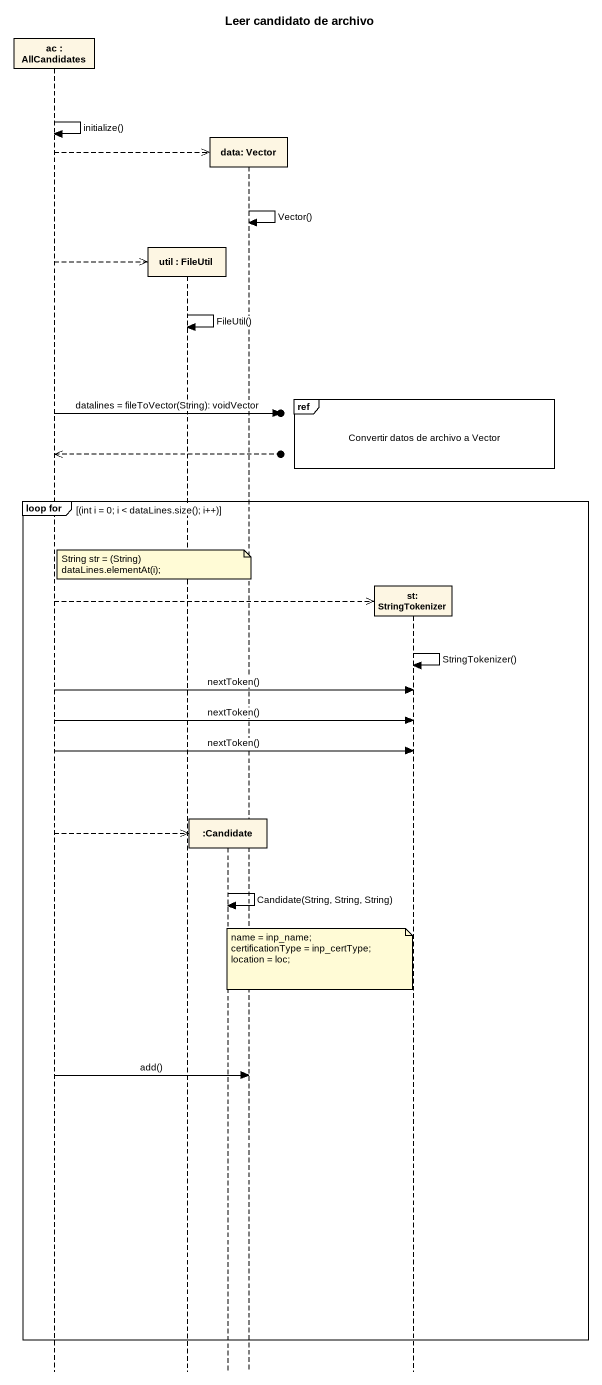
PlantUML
@startuml
title Leer candidato de archivo
hide footbox
participant "ac : AllCandidates" as ac
participant "util : FileUtil" as util
participant ":Candidate" as Candidate
participant "data: Vector" as data_Vector
participant "st: StringTokenizer" as st_StringTokenizer

ac -> ac : initialize()
ac -->> data_Vector **
data_Vector -> data_Vector : Vector()
ac -->> util **
util -> util : FileUtil()
ref over st_StringTokenizer : Convertir datos de archivo a Vector
ac ->o] : datalines = fileToVector(String): voidVector
ac <<--o]
group loop for [(int i = 0; i < dataLines.size(); i++)]
  note over util : String str = (String) dataLines.elementAt(i);
  ac -->> st_StringTokenizer **
  st_StringTokenizer -> st_StringTokenizer : StringTokenizer()
  ac -> st_StringTokenizer : nextToken()
  ac -> st_StringTokenizer : nextToken()
  ac -> st_StringTokenizer : nextToken()
  ac -->> Candidate **
  Candidate -> Candidate : Candidate(String, String, String)
  note over data_Vector
    name = inp_name;
    certificationType = inp_certType;
    location = loc;
  end note
  ac -> data_Vector : add()
end
@enduml
